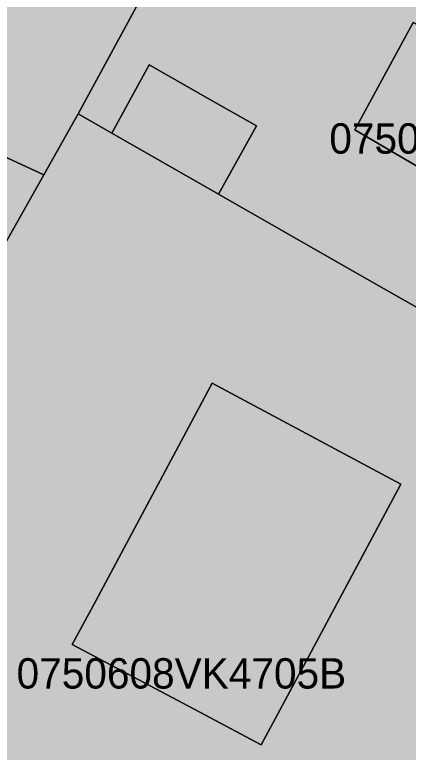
# Model space of a CAD drawing. Header units: metres. Extents: x -6 to 1255, y -2 to 532.
# Drawn here: x 988.06 to 1001.01, y 337.9 to 362.2 of the extents above; entities that cross this region are included whole.
import ezdxf

# ---------------------------------------------------------------- set-up
doc = ezdxf.new("R2010")
doc.units = ezdxf.units.M
doc.header["$MEASUREMENT"] = 0
for name, color, linetype, lineweight, true_color in [('TPX_BUILDINGS', 7, 'CONTINUOUS', 0, 0x000000), ('TPX_BUILDINGS_HATCH', 7, 'CONTINUOUS', 0, 0xf0f0f0), ('TPX_BUILDINGS_SHADOWS_HATCH', 7, 'CONTINUOUS', 0, 0x000000), ('TPX_BUILDINGS_SHADOWS_OUTLINES', 7, 'CONTINUOUS', 0, 0x000000), ('TPX_CADASTRES', 7, 'CONTINUOUS', 0, 0x646464), ('TPX_CADASTRES_TEXT', 7, 'CONTINUOUS', 0, 0x000000)]:
    doc.layers.add(name, color=color, linetype=linetype, lineweight=lineweight, true_color=true_color)

msp = doc.modelspace()

# ---------------------------------------------------------------- hatches: boundary and pattern name
at = {"layer": 'TPX_BUILDINGS_HATCH'}
h = msp.add_hatch(color=256, dxfattribs=at)
h.paths.add_polyline_path([(970.14, 375.894), (963.86, 364.904), (965.24, 364.274), (967.36, 363.304), (967.62, 363.184), (971.22, 361.534), (985.67, 354.914), (987.1, 357.804), (989.01, 356.924), (990.14, 358.934), (992.05, 362.454), (989.85, 363.474), (991.09, 366.044), (976.68, 372.824), (975.03, 373.594), (973.74, 374.204), (970.14, 375.894)])
h.paths.add_polyline_path([(978.45, 363.354), (979.82, 366.334), (985.05, 363.894), (983.6, 360.864), (978.45, 363.354)], flags=16)
h = msp.add_hatch(color=256, dxfattribs=at)
h.paths.add_polyline_path([(992.05, 362.454), (990.14, 358.934), (991.25, 358.294), (992.48, 360.544), (994.58, 359.354), (996.02, 358.534), (994.77, 356.284), (999.03, 353.844), (1001.57, 352.394), (1004.43, 350.754), (1007.95, 348.734), (1010.66, 347.174), (1012.1, 346.354), (1014, 349.744), (1016.75, 354.663), (1018.6, 357.963), (1017.16, 358.704), (1014.31, 360.164), (1010.73, 361.994), (1008.74, 363.014), (1003.35, 365.774), (998.52, 368.244), (997.16, 365.664), (994.49, 366.974), (993.4, 364.954), (992.05, 362.454)])
h.paths.add_polyline_path([(999.26, 358.404), (1001.18, 361.944), (1005.05, 359.974), (1002.99, 356.224), (999.26, 358.404)], flags=16)
h = msp.add_hatch(color=256, dxfattribs=at)
h.paths.add_polyline_path([(976.48, 334.754), (975.71, 333.394), (999.01, 322.994), (1001.822, 328.013), (1012.1, 346.354), (1010.66, 347.174), (1007.95, 348.734), (1004.43, 350.754), (1001.57, 352.394), (999.03, 353.844), (994.77, 356.284), (991.25, 358.294), (990.14, 358.934), (989.01, 356.924), (987.42, 354.114), (984.44, 348.844), (982.63, 345.634), (984.2, 344.785), (983.33, 343.135), (981.71, 344.014), (981.143, 343.013), (980.48, 341.844), (978, 337.444), (976.48, 334.754)])
h.paths.add_polyline_path([(989.95, 341.445), (990.71, 342.865), (994.56, 350.065), (1000.77, 346.735), (997.56, 340.735), (996.17, 338.145), (994.15, 339.215), (989.95, 341.445)], flags=16)
at = {"layer": 'TPX_BUILDINGS_SHADOWS_HATCH'}
for points in [[(1001.18, 361.944), (999.26, 358.404), (1002.99, 356.224), (1005.05, 359.974), (1001.18, 361.944)], [(992.48, 360.544), (991.25, 358.294), (994.77, 356.284), (996.02, 358.534), (994.58, 359.354), (992.48, 360.544)], [(985.78, 354.864), (983.13, 349.434), (984.44, 348.844), (987.42, 354.114), (989.01, 356.924), (987.1, 357.804), (985.67, 354.914), (985.78, 354.864)], [(990.71, 342.865), (989.95, 341.445), (994.15, 339.215), (996.17, 338.145), (997.56, 340.735), (1000.77, 346.735), (994.56, 350.065), (990.71, 342.865)]]:
    msp.add_hatch(color=256, dxfattribs=at).paths.add_polyline_path(points)

# ---------------------------------------------------------------- linework, layer by layer
at = {"layer": 'TPX_BUILDINGS', "elevation": 0.042}
for points in [[(970.14, 375.894), (963.86, 364.904), (965.24, 364.274), (967.36, 363.304), (967.62, 363.184), (971.22, 361.534), (985.67, 354.914), (987.1, 357.804), (989.01, 356.924), (990.14, 358.934), (992.05, 362.454), (989.85, 363.474), (991.09, 366.044), (976.68, 372.824), (975.03, 373.594), (973.74, 374.204)], [(999.26, 358.404), (1001.18, 361.944), (1005.05, 359.974), (1002.99, 356.224)], [(976.48, 334.754), (975.71, 333.394), (999.01, 322.994), (1001.822, 328.013), (1012.1, 346.354), (1010.66, 347.174), (1007.95, 348.734), (1004.43, 350.754), (1001.57, 352.394), (999.03, 353.844), (994.77, 356.284), (991.25, 358.294), (990.14, 358.934), (989.01, 356.924), (987.42, 354.114), (984.44, 348.844), (982.63, 345.634), (984.2, 344.785), (983.33, 343.135), (981.71, 344.014), (981.143, 343.013), (980.48, 341.844), (978, 337.444)], [(989.95, 341.445), (990.71, 342.865), (994.56, 350.065), (1000.77, 346.735), (997.56, 340.735), (996.17, 338.145), (994.15, 339.215)]]:
    msp.add_lwpolyline(points, close=True, dxfattribs=at)
msp.add_lwpolyline([(992.05, 362.454), (990.14, 358.934), (991.25, 358.294), (992.48, 360.544), (994.58, 359.354), (996.02, 358.534), (994.77, 356.284), (999.03, 353.844), (1001.57, 352.394), (1004.43, 350.754), (1007.95, 348.734), (1010.66, 347.174), (1012.1, 346.354), (1014, 349.744), (1016.75, 354.663), (1018.6, 357.963), (1017.16, 358.704), (1014.31, 360.164), (1010.73, 361.994), (1008.74, 363.014)], dxfattribs=at)
at = {"layer": 'TPX_BUILDINGS_SHADOWS_OUTLINES', "elevation": 0.039}
for points in [[(1001.18, 361.944), (999.26, 358.404), (1002.99, 356.224), (1005.05, 359.974)], [(992.48, 360.544), (991.25, 358.294), (994.77, 356.284), (996.02, 358.534), (994.58, 359.354)], [(985.78, 354.864), (983.13, 349.434), (984.44, 348.844), (987.42, 354.114), (989.01, 356.924), (987.1, 357.804), (985.67, 354.914)], [(990.71, 342.865), (989.95, 341.445), (994.15, 339.215), (996.17, 338.145), (997.56, 340.735), (1000.77, 346.735), (994.56, 350.065)]]:
    msp.add_lwpolyline(points, close=True, dxfattribs=at)
at = {"layer": 'TPX_CADASTRES', "elevation": 0.024}
for points in [[(970.14, 375.895), (963.86, 364.905), (965.24, 364.275), (967.36, 363.305), (967.62, 363.185), (971.22, 361.535), (985.67, 354.914), (985.78, 354.864), (987.42, 354.114), (989.01, 356.924), (990.14, 358.934), (992.05, 362.454), (993.4, 364.954), (991.09, 366.044), (976.68, 372.825), (975.03, 373.595), (973.74, 374.205)], [(992.05, 362.454), (990.14, 358.934), (991.25, 358.294), (994.77, 356.284), (999.03, 353.844), (1001.57, 352.394), (1004.43, 350.754), (1007.95, 348.734), (1010.66, 347.174), (1012.1, 346.354), (1014, 349.744), (1016.75, 354.664), (1018.6, 357.964), (1017.16, 358.704), (1014.31, 360.164), (1010.73, 361.994), (1008.74, 363.014), (1003.35, 365.774), (998.52, 368.244), (995.91, 369.584), (994.49, 366.974), (993.4, 364.954)], [(976.48, 334.754), (975.71, 333.394), (999.01, 322.994), (1012.1, 346.354), (1010.66, 347.174), (1007.95, 348.734), (1004.43, 350.754), (1001.57, 352.394), (999.03, 353.844), (994.77, 356.284), (991.25, 358.294), (990.14, 358.934), (989.01, 356.924), (987.42, 354.114), (984.44, 348.844), (982.63, 345.634), (982.44, 345.294), (981.71, 344.014), (980.48, 341.844), (978, 337.444)]]:
    msp.add_lwpolyline(points, close=True, dxfattribs=at)

# ---------------------------------------------------------------- texts
at = {"layer": 'TPX_CADASTRES_TEXT'}
for s, p in [('0750607VK4705B', (998.416, 357.622, 0.024)), ('0750608VK4705B', (988.115, 339.998, 0.024))]:
    msp.add_text(s, height=1, dxfattribs=at).set_placement(p)

doc.saveas('drawing.dxf')
